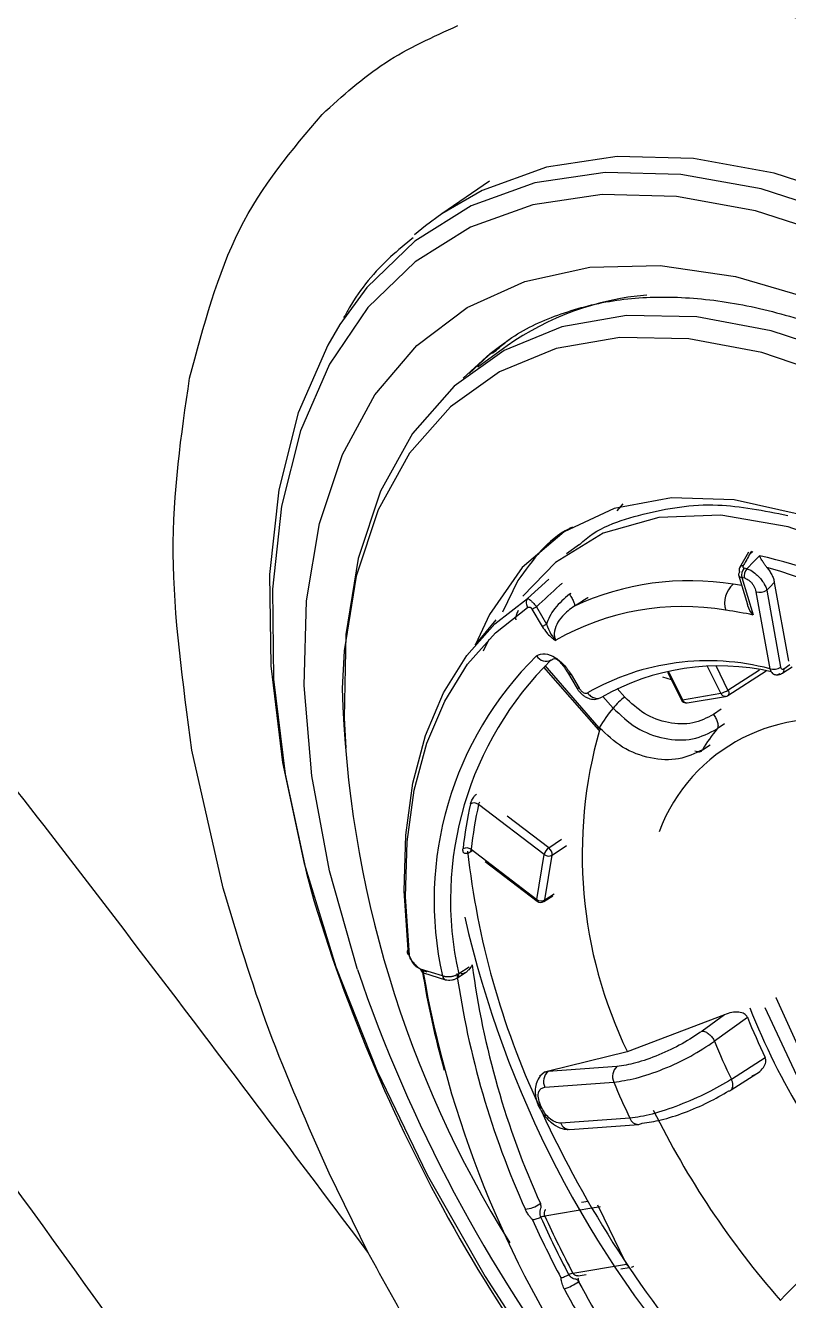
# Model space of a CAD drawing. Extents: x 400 to 501, y 484 to 634.
# Drawn here: x 468.523 to 469.296, y 560.006 to 561.297 of the extents above; entities that cross this region are included whole.
import ezdxf

# ---------------------------------------------------------------- set-up
doc = ezdxf.new("R2010")
doc.units = 0
doc.header["$MEASUREMENT"] = 0
doc.layers.add('DIM', color=3, linetype='Continuous')
doc.layers.add('GEOMETRY', color=3, linetype='Continuous', lineweight=25)

# ---------------------------------------------------------------- blocks, each defined once
blk = doc.blocks.new('2026 GRANDEE')
at = {"layer": 'GEOMETRY', "ltscale": 16}
for p, q in [((18.5682, -35.7012), (18.5199, -35.7343)), ((18.5416, -35.9007), (18.5691, -35.8756)), ((18.5862, -35.868), (18.5563, -35.8894)), ((18.7033, -36.0278), (18.6971, -36.035)), ((18.6595, -36.0691), (18.6462, -36.0785)), ((18.8305, -36.0767), (18.8215, -36.0925)), ((18.8335, -36.0756), (18.8312, -36.0796)), ((18.8312, -36.0796), (18.8347, -36.0759)), ((18.5971, -36.1054), (18.5813, -36.1374)), ((18.6282, -36.104), (18.6068, -36.1235)), ((18.8203, -36.0996), (18.8294, -36.1298)), ((18.8238, -36.1024), (18.8352, -36.1403)), ((18.8566, -36.1073), (18.871, -36.187)), ((18.6505, -36.1186), (18.6493, -36.1193)), ((18.838, -36.1168), (18.852, -36.1947)), ((18.849, -36.1152), (18.863, -36.1932)), ((18.6112, -36.1343), (18.6217, -36.1519)), ((18.6157, -36.132), (18.6261, -36.1496)), ((18.5748, -36.1452), (18.5535, -36.1709)), ((18.5677, -36.165), (18.5618, -36.1768)), ((18.6231, -36.1932), (18.6786, -36.2567)), ((18.6794, -36.2544), (18.6245, -36.1916)), ((18.6471, -36.1983), (18.6569, -36.2148)), ((18.6508, -36.2004), (18.659, -36.2143)), ((18.7488, -36.1986), (18.7622, -36.226)), ((18.7499, -36.1983), (18.7635, -36.2261)), ((18.8023, -36.2196), (18.789, -36.1925)), ((18.8097, -36.2163), (18.798, -36.1924)), ((18.8095, -36.2218), (18.8482, -36.1968)), ((18.8097, -36.2163), (18.8415, -36.1957)), ((18.8557, -36.2002), (18.8562, -36.2003)), ((18.8653, -36.1989), (18.8746, -36.1928)), ((18.8663, -36.1947), (18.8724, -36.1906)), ((18.7524, -36.2058), (18.7436, -36.2032)), ((18.6831, -36.2228), (18.6934, -36.2345)), ((18.7052, -36.2235), (18.6975, -36.2147)), ((18.7635, -36.2261), (18.8023, -36.2196)), ((18.7685, -36.2292), (18.8073, -36.2227)), ((18.8027, -36.2358), (18.795, -36.2411)), ((18.8062, -36.2505), (18.7987, -36.2557)), ((18.2987, -36.4168), (18.2671, -36.277)), ((18.7839, -36.2767), (18.7915, -36.2716)), ((18.6236, -36.3829), (18.5571, -36.3322)), ((18.6282, -36.3761), (18.5861, -36.344)), ((18.6282, -36.3761), (18.6411, -36.3674)), ((18.5504, -36.3793), (18.5486, -36.3805)), ((18.5497, -36.3775), (18.6161, -36.4282)), ((18.6318, -36.3834), (18.6462, -36.3737)), ((18.564, -36.39), (18.6165, -36.4301)), ((18.6161, -36.4282), (18.6236, -36.3829)), ((18.6243, -36.4288), (18.6318, -36.3834)), ((18.6233, -36.4304), (18.6324, -36.4245)), ((18.6243, -36.4288), (18.6339, -36.4226)), ((18.5476, -36.4967), (18.5371, -36.5037)), ((18.5207, -36.5057), (18.4983, -36.4987)), ((18.5014, -36.5026), (18.5237, -36.5095)), ((18.536, -36.5075), (18.5449, -36.5016)), ((18.8062, -36.545), (18.7078, -36.5825)), ((18.8062, -36.545), (18.7836, -36.5615)), ((18.8293, -36.5476), (18.796, -36.5718)), ((18.7078, -36.5825), (18.628, -36.6021)), ((18.8132, -36.6103), (18.8475, -36.5883)), ((18.6973, -36.5974), (18.6275, -36.6025)), ((18.624, -36.6032), (18.6188, -36.6076)), ((18.628, -36.6021), (18.624, -36.6032)), ((18.624, -36.6032), (18.6275, -36.6025)), ((18.6243, -36.6183), (18.6941, -36.6132)), ((18.6275, -36.6025), (18.628, -36.6021)), ((18.8128, -36.6211), (18.8389, -36.6043)), ((18.6172, -36.6358), (18.618, -36.6376)), ((18.6207, -36.6383), (18.6199, -36.6365)), ((18.7104, -36.6497), (18.6406, -36.6548)), ((18.6495, -36.6611), (18.7193, -36.656)), ((18.4452, -36.7852), (18.4058, -36.7052)), ((18.672, -36.7408), (18.6244, -36.7488)), ((18.668, -36.7339), (18.6613, -36.735)), ((18.6788, -36.7397), (18.672, -36.7408)), ((18.7057, -36.7946), (18.6788, -36.7397)), ((18.707, -36.7973), (18.7058, -36.7948)), ((18.6526, -36.8064), (18.707, -36.7973)), ((18.7012, -36.8022), (18.7097, -36.8008)), ((18.707, -36.7973), (18.7074, -36.7973)), ((18.658, -36.8094), (18.6662, -36.808)), ((18.659, -36.8148), (18.6588, -36.8149))]:
    blk.add_line(p, q, dxfattribs=at)
at = {"layer": 'GEOMETRY', "ltscale": 16, "flags": 128}
for points in [[(19.3724, -36.0266), (19.2898, -35.9457), (19.2041, -35.8736), (19.1167, -35.8115), (19.0288, -35.7603), (18.9417, -35.7207), (18.8566, -35.6932), (18.7749, -35.6784), (18.6976, -35.6763), (18.626, -35.6871), (18.561, -35.7105), (18.5199, -35.7343)], [(19.3556, -36.0403), (19.2735, -35.9599), (19.1885, -35.8883), (19.1016, -35.8266), (19.0143, -35.7757), (18.9278, -35.7364), (18.8433, -35.7091), (18.7621, -35.6944), (18.6853, -35.6923), (18.6141, -35.703), (18.5496, -35.7263), (18.4926, -35.7618), (18.444, -35.809), (18.4169, -35.8463)], [(19.3406, -36.0564), (19.26, -35.9774), (19.1764, -35.9071), (19.0911, -35.8465), (19.0054, -35.7965), (18.9203, -35.7579), (18.8374, -35.7311), (18.7576, -35.7166), (18.6822, -35.7146), (18.6123, -35.7251), (18.5489, -35.7479), (18.4929, -35.7828), (18.4451, -35.8292), (18.4063, -35.8865), (18.377, -35.9538), (18.3577, -36.0301), (18.3485, -36.1143), (18.3497, -36.2052), (18.3613, -36.3015), (18.3829, -36.4017), (18.3905, -36.4294)], [(18.5199, -35.7343), (18.5036, -35.7463), (18.4923, -35.7556)], [(18.4348, -36.4992), (18.4344, -36.498), (18.4063, -36.3992), (18.3883, -36.3032), (18.3805, -36.2117), (18.3831, -36.1261), (18.3962, -36.0478), (18.4193, -35.9778), (18.4523, -35.9175), (18.4946, -35.8677), (18.5455, -35.8292), (18.6042, -35.8026), (18.6698, -35.7884), (18.7412, -35.7867), (18.8174, -35.7976), (18.8971, -35.8209), (18.979, -35.8563), (19.0619, -35.9031), (19.1445, -35.9607), (19.2255, -36.0282), (19.3035, -36.1044)], [(18.9175, -35.8736), (18.8535, -35.8528), (18.778, -35.8386), (18.707, -35.8372), (18.6416, -35.8485), (18.5831, -35.8725), (18.5324, -35.9087), (18.4904, -35.9565), (18.4578, -36.015), (18.4352, -36.0833), (18.4229, -36.1602), (18.4212, -36.2443), (18.423, -36.2752)], [(18.4169, -35.8463), (18.4045, -35.8673), (18.3747, -35.9358), (18.355, -36.0135), (18.3456, -36.0992), (18.3469, -36.1918), (18.3586, -36.2898), (18.3807, -36.3918), (18.4128, -36.4964), (18.4545, -36.602), (18.5051, -36.7071), (18.5639, -36.8101), (18.6051, -36.8738)], [(19.3079, -36.1944), (19.2351, -36.1172), (19.1587, -36.0481), (19.08, -35.9884), (19.0004, -35.9391), (18.9213, -35.901), (18.844, -35.8747), (18.7699, -35.8608), (18.7001, -35.8594), (18.6359, -35.8706), (18.5785, -35.8941), (18.5287, -35.9297), (18.4874, -35.9766), (18.4554, -36.034), (18.4332, -36.1011), (18.4211, -36.1766), (18.419, -36.2148)], [(18.5886, -35.8615), (18.5674, -35.8776), (18.5476, -35.8959)], [(18.5691, -35.8756), (18.5784, -35.8686), (18.5846, -35.8642)], [(19.2346, -36.2875), (19.1683, -36.218), (19.0985, -36.1571), (19.0267, -36.1063), (18.9547, -36.0665), (18.8839, -36.0388), (18.8159, -36.0238), (18.7524, -36.0217), (18.6946, -36.0326), (18.6439, -36.0563), (18.6015, -36.0923), (18.5682, -36.1397), (18.5541, -36.1702)], [(19.2278, -36.297), (19.1602, -36.2265), (19.0888, -36.1652), (19.0156, -36.1147), (18.9423, -36.0763), (18.8707, -36.051), (18.8026, -36.0393), (18.7396, -36.0415), (18.6833, -36.0575), (18.6351, -36.0871), (18.6021, -36.1214)], [(18.8288, -36.0935), (18.836, -36.0862), (18.8416, -36.0804)], [(18.8566, -36.1073), (18.8524, -36.1117), (18.849, -36.1152)], [(18.4859, -36.4792), (18.4818, -36.4195), (18.4835, -36.3631), (18.4908, -36.3106), (18.5036, -36.2624), (18.5218, -36.2192), (18.5453, -36.1814), (18.5737, -36.1494), (18.6068, -36.1235)], [(18.4873, -36.4846), (18.4833, -36.4256), (18.4849, -36.3698), (18.4921, -36.3178), (18.5048, -36.2702), (18.5229, -36.2274), (18.5461, -36.19), (18.5742, -36.1583), (18.6069, -36.1327)], [(18.7499, -36.1983), (18.7493, -36.1974), (18.7491, -36.1971)], [(18.659, -36.2143), (18.658, -36.2147), (18.6573, -36.2148), (18.6569, -36.2148), (18.6569, -36.2148)], [(18.8097, -36.2163), (18.8102, -36.2174), (18.8104, -36.2184), (18.8105, -36.2193), (18.8105, -36.2202), (18.8103, -36.2209), (18.8099, -36.2215), (18.8095, -36.2218)], [(18.6794, -36.2544), (18.6788, -36.2554), (18.6785, -36.2562), (18.6786, -36.2566), (18.6786, -36.2567)], [(18.4859, -36.4792), (18.4853, -36.4799), (18.4849, -36.4806), (18.4848, -36.4814), (18.4849, -36.4821), (18.4852, -36.4829), (18.4857, -36.4835), (18.4864, -36.4841), (18.4873, -36.4846)], [(19.327, -36.8628), (19.2869, -36.8791), (19.2403, -36.8826), (19.1888, -36.873), (19.1343, -36.8509), (19.0789, -36.8171), (19.0248, -36.7727), (18.9738, -36.7195), (18.928, -36.6595), (18.889, -36.5948), (18.8583, -36.528), (18.8581, -36.5274)], [(18.8469, -36.5375), (18.8791, -36.606), (18.9202, -36.6728), (18.9684, -36.7346), (19.0217, -36.789), (19.0782, -36.8339), (19.1357, -36.8675), (19.1919, -36.8887), (19.2448, -36.8965), (19.2922, -36.8907), (19.3303, -36.8729)], [(18.6171, -36.6356), (18.6174, -36.6361), (18.6179, -36.6364), (18.6188, -36.6365), (18.6199, -36.6365)], [(18.6788, -36.7397), (18.6784, -36.7387), (18.6781, -36.7377)]]:
    blk.add_lwpolyline(points, dxfattribs=at)
at = {"layer": 'GEOMETRY', "ltscale": 256}
for centre, radius, start, end in [((18.7523, -36.1043), 0.2889, 94.9424, 125.1114), ((18.7168, -36.631), 0.5646, 63.4718, 77.2354), ((18.8249, -36.0945), 0.00396, 87.7029, 210.8943), ((18.8338, -36.0997), 0.0103, 138.7432, 195.216), ((18.7358, -36.5267), 0.4431, 77.8848, 78.2579), ((18.8366, -36.1004), 0.0104, 138.6544, 194.935), ((18.6228, -36.8598), 0.8003, 42.5454, 73.5777), ((18.7706, -36.381), 0.2754, 80.7005, 114.9767), ((18.8305, -36.1278), 0.0242, 129.7866, 198.8172), ((18.7637, -36.4904), 0.3846, 81.0396, 82.3222), ((18.7346, -36.5317), 0.4384, 77.8848, 78.2579), ((18.8418, -36.1041), 0.0133, 253.3501, 302.9076), ((18.5928, -36.0927), 0.0455, 293.9387, 300.2164), ((18.764, -36.3916), 0.2598, 80.3271, 119.6954), ((18.7556, -36.5203), 0.3882, 78.1695, 82.2877), ((18.8597, -36.4293), 0.3475, 134.5545, 192.6887), ((18.87, -36.429), 0.3412, 134.5419, 192.644), ((18.6255, -36.1759), 0.0112, 211.1487, 297.3564), ((18.7896, -36.4329), 0.2462, 75.31, 119.725), ((18.8007, -36.4304), 0.2385, 77.1267, 119.8581), ((18.8558, -36.182), 0.0133, 253.3501, 302.9075), ((18.8623, -36.1959), 0.00419, 309.9988, 17.4589), ((19.5389, -36.1821), 1.1203, 181.6718, 212.0111), ((18.7364, -36.2687), 0.0549, 124.5671, 141.5223), ((18.7675, -36.2234), 0.00591, 206.0764, 279.4896), ((18.763, -36.2251), 0.00112, 227.6386, 297.5266), ((18.768, -36.2244), 0.00478, 200.691, 276.3688), ((18.7971, -36.1977), 0.0225, 283.4525, 304.2876), ((18.8068, -36.2179), 0.00478, 200.691, 276.3688), ((18.8063, -36.2169), 0.00591, 279.4896, 302.9564), ((18.8311, -36.3461), 0.1773, 141.0004, 148.863), ((18.9043, -36.4211), 0.1754, 74.8117, 159.5381), ((19.1223, -36.3826), 0.4602, 164.1308, 205.7516), ((18.6792, -36.2535), 0.00319, 259.2652, 309.5687), ((18.9128, -36.3515), 0.149, 139.9965, 149.8666), ((18.941, -36.4196), 0.4018, 167.3237, 173.9372), ((18.5525, -36.3378), 0.00729, 50.5058, 119.123), ((18.9457, -36.4195), 0.3982, 167.3239, 173.9372), ((18.5453, -36.3839), 0.00775, 55.5087, 119.8869), ((19.3636, -36.289), 0.8225, 186.3148, 204.9848), ((18.551, -36.3805), 0.00238, 117.507, 179.4294), ((18.6351, -36.3858), 0.0119, 125.5408, 165.8677), ((18.6228, -36.3833), 0.00899, 359.0623, 53.0905), ((18.6281, -36.3769), 0.00751, 232.9704, 299.4967), ((19.9685, -35.9513), 1.6488, 196.8566, 223.66), ((18.6179, -36.4288), 0.00189, 161.3235, 224.7117), ((18.6206, -36.4222), 0.00751, 232.9704, 299.4967), ((18.6201, -36.4254), 0.00591, 232.636, 302.758), ((18.6219, -36.4285), 0.00239, 305.0889, 353.0353), ((19.5882, -36.2075), 1.0719, 192.8755, 221.8077), ((19.4064, -36.3807), 0.8632, 187.5826, 204.3151), ((19.8767, -36.0089), 1.5231, 198.7809, 217.3203), ((18.5031, -36.498), 0.00485, 188.0653, 248.6121), ((19.361, -36.3642), 0.8714, 188.9637, 195.7721), ((19.564, -36.3174), 1.0788, 189.7579, 213.9294), ((18.5255, -36.505), 0.00485, 188.0761, 248.4437), ((19.4115, -36.3781), 0.8852, 188.1177, 204.2742), ((18.5333, -36.5046), 0.00394, 311.0812, 13.6224), ((19.4443, -36.2982), 0.6636, 202.0694, 205.9237), ((19.4868, -36.2792), 0.7043, 201.569, 221.3015), ((19.4106, -36.3213), 0.6637, 202.1746, 205.8183), ((18.7061, -36.6074), 0.0133, 131.2115, 205.8185), ((18.6363, -36.6125), 0.0133, 131.2133, 205.8183), ((19.4239, -36.3102), 0.7902, 202.5456, 205.4474), ((18.6199, -36.6358), 0.00261, 222.4288, 288.0083), ((19.6387, -36.1754), 1.1199, 204.6861, 221.1702), ((18.7193, -36.6465), 0.00947, 199.8465, 270.071), ((19.5399, -36.2431), 0.8989, 206.3022, 221.1203), ((18.6495, -36.6516), 0.00947, 199.8465, 270.0709), ((18.7187, -36.6484), 0.00756, 274.3221, 303.2042), ((18.5995, -36.7061), 0.0362, 278.1006, 303.0542), ((18.6765, -36.7276), 0.0123, 280.812, 289.3647), ((19.6194, -36.2958), 1.1063, 204.3803, 207.7724), ((18.6265, -36.7638), 0.0151, 97.9871, 114.649), ((19.6141, -36.2996), 1.0913, 204.3803, 207.7724), ((19.6115, -36.3014), 1.0838, 204.3803, 207.7724), ((19.9591, -37.8947), 1.5254, 131.0315, 135.9542), ((18.6586, -36.827), 0.0214, 106.3485, 117.9311), ((18.7124, -36.7948), 0.00596, 205.2895, 235.7339), ((18.711, -36.7946), 0.00591, 279.4896, 302.9564), ((18.6242, -36.7651), 0.0607, 288.9643, 304.3747), ((18.6655, -36.8112), 0.00768, 181.2177, 209.2105), ((19.6748, -36.2662), 1.1551, 208.3766, 213.749), ((19.6773, -36.2643), 1.1745, 208.3745, 213.3411)]:
    blk.add_arc(centre, radius, start, end, dxfattribs=at)
at = {"layer": 'GEOMETRY'}
blk.add_open_spline([(22.8549, -37.2527), (22.752, -37.0366), (22.5465, -36.6052), (22.2045, -35.9782), (21.8472, -35.3643), (21.4715, -34.759), (21.0393, -34.1087), (20.5386, -33.4222), (19.9643, -32.7133), (19.3619, -32.0299), (18.9377, -31.5964), (18.7257, -31.3798)], degree=3, knots=[0, 0, 0, 0, 0.099571, 0.198831, 0.296972, 0.394904, 0.494931, 0.621506, 0.747921, 0.874044, 1, 1, 1, 1], dxfattribs=at)
at = {"layer": 'GEOMETRY', "ltscale": 16}
for points, knots in [([(18.4959, -34.318), (18.6224, -34.4714), (18.9184, -34.8419), (19.3292, -35.4053), (19.7301, -36.0088), (20.0865, -36.5762), (20.4248, -37.1454), (20.7395, -37.7142), (20.9259, -38.1001), (21.0186, -38.2922)], [0.2885969, 0.2885969, 0.2885969, 0.2885969, 0.3783244, 0.5025861, 0.6031449, 0.7053453, 0.8053814, 0.9031455, 1, 1, 1, 1]), ([(16.0596, -35.1696), (16.0991, -35.2141), (16.3036, -35.4463), (16.6609, -35.8737), (17.1121, -36.4628), (17.5309, -37.0638), (17.9146, -37.6745), (18.2591, -38.2931), (18.5653, -38.9166), (18.7336, -39.3423), (18.8169, -39.553)], [0.5523938, 0.5523938, 0.5523938, 0.5523938, 0.5677371, 0.6321568, 0.6959727, 0.758973, 0.8209813, 0.8818622, 0.9415362, 1, 1, 1, 1]), ([(19.5752, -39.1144), (19.4737, -38.9216), (19.2746, -38.5438), (18.9512, -37.9998), (18.6234, -37.4859), (18.289, -36.996), (17.9176, -36.4831), (17.5035, -35.9458), (17.135, -35.4977), (16.9156, -35.2422), (16.8524, -35.1696)], [0, 0, 0, 0, 0.0554036, 0.1086248, 0.1594355, 0.2082825, 0.2567981, 0.3172163, 0.3769247, 0.4007728, 0.4007728, 0.4007728, 0.4007728]), ([(18.4452, -36.7852), (18.3033, -36.5967), (18.0168, -36.2159), (17.5743, -35.6802), (17.2754, -35.3327), (17.132, -35.1696)], [0, 0, 0, 0, 0.0985796, 0.1991068, 0.289706, 0.289706, 0.289706, 0.289706]), ([(18.9775, -35.5667), (18.9193, -35.5476), (18.803, -35.5096), (18.7004, -35.5141), (18.6491, -35.5163)], [0, 0, 0, 0, 0.499924, 1, 1, 1, 1]), ([(18.3988, -35.6336), (18.4194, -35.615), (18.4604, -35.5778), (18.5111, -35.555), (18.5363, -35.5437)], [0, 0, 0, 0, 0.502302, 1, 1, 1, 1]), ([(18.2647, -35.9007), (18.2788, -35.8478), (18.3071, -35.7419), (18.3682, -35.6697), (18.3988, -35.6336)], [0, 0, 0, 0, 0.500086, 1, 1, 1, 1]), ([(18.4909, -35.7586), (18.4832, -35.7649), (18.4586, -35.7849), (18.4353, -35.8126), (18.4225, -35.8362), (18.4206, -35.8395)], [0, 0, 0, 0, 0.2813605, 0.8968978, 1, 1, 1, 1]), ([(18.5714, -35.8756), (18.576, -35.8715), (18.5943, -35.8551), (18.6333, -35.8367), (18.6882, -35.821), (18.7495, -35.8168), (18.8153, -35.8231), (18.8846, -35.8402), (18.9566, -35.8675), (19.0302, -35.905), (19.1046, -35.952), (19.1784, -36.0082), (19.2429, -36.0651), (19.2815, -36.1046), (19.297, -36.1205)], [0, 0, 0, 0, 0.0317588, 0.1260145, 0.2203052, 0.3128616, 0.4037033, 0.4935077, 0.5828603, 0.6721046, 0.7613662, 0.8507319, 0.9402222, 1, 1, 1, 1]), ([(18.2671, -36.277), (18.2579, -36.2091), (18.2393, -36.0732), (18.2562, -35.9582), (18.2647, -35.9007)], [0, 0, 0, 0, 0.500011, 1, 1, 1, 1]), ([(18.6594, -36.0691), (18.6595, -36.0691), (18.6762, -36.0521), (18.7231, -36.0367), (18.7933, -36.0243), (18.8461, -36.0347), (18.8702, -36.0395)], [0, 0, 0, 0, 0.000734, 0.353036, 0.705339, 1, 1, 1, 1]), ([(18.6524, -36.0512), (18.6512, -36.0518), (18.6278, -36.0627), (18.612, -36.0847), (18.5971, -36.1054)], [0, 0, 0, 0, 0.051939, 1, 1, 1, 1]), ([(18.8312, -36.0796), (18.8301, -36.0817), (18.828, -36.0853), (18.826, -36.0889), (18.8251, -36.0905)], [0, 0, 0, 0, 0.560808, 1, 1, 1, 1]), ([(18.8491, -36.0921), (18.8484, -36.0913), (18.8471, -36.0897), (18.8459, -36.0877), (18.8449, -36.0862), (18.8433, -36.0836), (18.8423, -36.0818), (18.8416, -36.0804)], [0, 0, 0, 0, 0.186524, 0.359645, 0.427811, 0.557385, 1, 1, 1, 1]), ([(18.8215, -36.0965), (18.8211, -36.0974), (18.8202, -36.0988), (18.8205, -36.1006), (18.8216, -36.1018), (18.823, -36.1022), (18.8238, -36.1024)], [0, 0, 0, 0, 0.303946, 0.534904, 0.759942, 1, 1, 1, 1]), ([(18.8251, -36.0905), (18.825, -36.0908), (18.8247, -36.0915), (18.8249, -36.0922), (18.8253, -36.0927), (18.8258, -36.0928), (18.826, -36.0929)], [0, 0, 0, 0, 0.279883, 0.570836, 0.793537, 1, 1, 1, 1]), ([(18.8288, -36.0935), (18.8301, -36.0939), (18.8332, -36.095), (18.8377, -36.0984), (18.8418, -36.1025), (18.8449, -36.1065), (18.8476, -36.1109), (18.8485, -36.1137), (18.849, -36.1152)], [0, 0, 0, 0, 0.163256, 0.392846, 0.532479, 0.684195, 0.842306, 1, 1, 1, 1]), ([(18.8491, -36.0921), (18.85, -36.0933), (18.8518, -36.0956), (18.854, -36.0995), (18.8558, -36.1035), (18.8564, -36.106), (18.8566, -36.1073)], [0, 0, 0, 0, 0.2475943, 0.4990695, 0.7480877, 1, 1, 1, 1]), ([(18.6419, -36.1083), (18.641, -36.109), (18.6321, -36.1167), (18.6235, -36.1248), (18.6157, -36.132)], [0, 0, 0, 0, 0.098387, 1, 1, 1, 1]), ([(18.8266, -36.103), (18.8271, -36.1032), (18.8283, -36.1035), (18.8303, -36.1047), (18.8323, -36.1063), (18.8343, -36.1085), (18.836, -36.1111), (18.8373, -36.114), (18.8378, -36.1158), (18.838, -36.1168)], [0, 0, 0, 0, 0.113284, 0.24233, 0.394972, 0.529531, 0.680951, 0.841517, 1, 1, 1, 1]), ([(18.6068, -36.1235), (18.6064, -36.1242), (18.6055, -36.1256), (18.6053, -36.1282), (18.6058, -36.1307), (18.6066, -36.132), (18.6069, -36.1327)], [0, 0, 0, 0, 0.272943, 0.561742, 0.787056, 1, 1, 1, 1]), ([(18.6068, -36.1235), (18.6071, -36.1236), (18.6075, -36.1237), (18.6088, -36.1247), (18.6107, -36.1262), (18.6131, -36.1289), (18.6148, -36.1309), (18.6157, -36.132)], [0, 0, 0, 0, 0.186281, 0.344628, 0.550354, 0.764241, 1, 1, 1, 1]), ([(18.6493, -36.1193), (18.644, -36.1238), (18.6362, -36.1304), (18.629, -36.1413), (18.627, -36.1471), (18.6261, -36.1496)], [0, 0, 0, 0, 0.531726, 0.789699, 1, 1, 1, 1]), ([(18.6493, -36.1193), (18.6502, -36.1208), (18.6521, -36.1238), (18.6538, -36.1277), (18.6546, -36.1303), (18.6544, -36.131), (18.6543, -36.1314)], [0, 0, 0, 0, 0.270086, 0.562476, 0.789912, 1, 1, 1, 1]), ([(18.668, -36.123), (18.6679, -36.123), (18.6633, -36.1257), (18.6588, -36.1286), (18.6543, -36.1314)], [0, 0, 0, 0, 0.014809, 1, 1, 1, 1]), ([(18.5973, -36.1359), (18.5967, -36.1371), (18.5955, -36.1395), (18.5945, -36.1428), (18.5948, -36.145), (18.5948, -36.1454)], [0, 0, 0, 0, 0.44517, 0.875879, 1, 1, 1, 1]), ([(18.6069, -36.1327), (18.6073, -36.1325), (18.6079, -36.1322), (18.6089, -36.1323), (18.6097, -36.1327), (18.6103, -36.1331), (18.6108, -36.1336), (18.611, -36.134), (18.6112, -36.1342), (18.6112, -36.1343), (18.6112, -36.1343)], [0, 0, 0, 0, 0.277556, 0.53623, 0.657299, 0.773234, 0.899739, 0.955644, 0.980426, 1, 1, 1, 1]), ([(18.6543, -36.1314), (18.6499, -36.1345), (18.6428, -36.1396), (18.636, -36.1494), (18.6336, -36.157), (18.6339, -36.1627), (18.6349, -36.1649), (18.6353, -36.166)], [0, 0, 0, 0, 0.37778, 0.619282, 0.83738, 0.924085, 1, 1, 1, 1]), ([(18.8352, -36.1403), (18.8329, -36.1373), (18.8304, -36.134), (18.8296, -36.1302), (18.8295, -36.1298)], [0, 0, 0, 0, 0.888041, 1, 1, 1, 1]), ([(18.6261, -36.1496), (18.6274, -36.1531), (18.6296, -36.1592), (18.6336, -36.164), (18.6353, -36.166)], [0, 0, 0, 0, 0.573747, 1, 1, 1, 1]), ([(18.6217, -36.1519), (18.6231, -36.1541), (18.6257, -36.158), (18.6297, -36.1622), (18.6329, -36.1647), (18.6346, -36.1656), (18.6353, -36.166)], [0, 0, 0, 0, 0.37347, 0.667803, 0.85282, 1, 1, 1, 1]), ([(18.6159, -36.1817), (18.6186, -36.1805), (18.6239, -36.1782), (18.6345, -36.1826), (18.644, -36.1904), (18.6485, -36.197), (18.6508, -36.2004)], [0, 0, 0, 0, 0.281072, 0.558491, 0.778266, 1, 1, 1, 1]), ([(18.6307, -36.1859), (18.6314, -36.1855), (18.6327, -36.1847), (18.6345, -36.1844), (18.6356, -36.1846), (18.6357, -36.1846)], [0, 0, 0, 0, 0.466487, 0.932876, 1, 1, 1, 1]), ([(18.6356, -36.1845), (18.6365, -36.1851), (18.6382, -36.1863), (18.6414, -36.1898), (18.645, -36.1946), (18.6475, -36.1988), (18.6488, -36.201)], [0, 0, 0, 0, 0.233955, 0.475301, 0.729088, 1, 1, 1, 1]), ([(18.6508, -36.2004), (18.65, -36.2006), (18.6488, -36.2011), (18.6488, -36.2008), (18.6488, -36.2007)], [0, 0, 0, 0, 0.5666102, 1, 1, 1, 1]), ([(18.7488, -36.1985), (18.7489, -36.1986), (18.7489, -36.1987), (18.7496, -36.1984), (18.7499, -36.1983)], [0, 0, 0, 0, 0.508068, 1, 1, 1, 1]), ([(18.852, -36.1947), (18.8524, -36.1958), (18.8531, -36.1977), (18.8546, -36.1994), (18.8559, -36.2002), (18.8574, -36.2008), (18.8596, -36.201), (18.8615, -36.2), (18.8625, -36.1995)], [0, 0, 0, 0, 0.214725, 0.380362, 0.496669, 0.563477, 0.763408, 1, 1, 1, 1]), ([(18.8572, -36.2006), (18.8575, -36.2007), (18.8585, -36.201), (18.8605, -36.2009), (18.8629, -36.2003), (18.8643, -36.1995), (18.8651, -36.1991)], [0, 0, 0, 0, 0.10257, 0.408878, 0.709893, 1, 1, 1, 1]), ([(18.863, -36.1932), (18.8632, -36.1936), (18.8634, -36.1945), (18.8644, -36.1951), (18.8654, -36.1952), (18.866, -36.1948), (18.8663, -36.1947)], [0, 0, 0, 0, 0.280612, 0.571051, 0.792338, 1, 1, 1, 1]), ([(18.659, -36.2143), (18.6597, -36.2153), (18.6611, -36.2173), (18.6637, -36.2191), (18.666, -36.2197), (18.667, -36.2193), (18.6675, -36.2191)], [0, 0, 0, 0, 0.279218, 0.560803, 0.78229, 1, 1, 1, 1]), ([(18.6569, -36.2147), (18.6575, -36.2156), (18.6587, -36.2174), (18.6611, -36.2199), (18.6638, -36.2222), (18.6668, -36.224), (18.67, -36.2253), (18.6731, -36.2258), (18.6761, -36.2257), (18.6778, -36.225), (18.6787, -36.2247)], [0, 0, 0, 0, 0.113242, 0.230344, 0.35113, 0.475298, 0.602568, 0.732644, 0.865189, 1, 1, 1, 1]), ([(18.795, -36.2411), (18.7883, -36.2446), (18.7748, -36.2515), (18.7494, -36.2506), (18.7244, -36.2416), (18.7116, -36.2295), (18.7052, -36.2235)], [0, 0, 0, 0, 0.249816, 0.500222, 0.750495, 1, 1, 1, 1]), ([(18.6934, -36.2345), (18.7009, -36.2417), (18.7159, -36.2559), (18.7452, -36.2667), (18.7749, -36.2679), (18.7907, -36.2598), (18.7987, -36.2557)], [0, 0, 0, 0, 0.2500296, 0.5000347, 0.750022, 1, 1, 1, 1]), ([(18.795, -36.2411), (18.7955, -36.2417), (18.7964, -36.243), (18.798, -36.2457), (18.7994, -36.2492), (18.7997, -36.2524), (18.7994, -36.2546), (18.7989, -36.2553), (18.7987, -36.2557)], [0, 0, 0, 0, 0.1247216, 0.2493439, 0.5000001, 0.7506559, 0.8752779, 1, 1, 1, 1]), ([(18.7839, -36.2767), (18.7762, -36.2805), (18.7608, -36.288), (18.7313, -36.2866), (18.7019, -36.2757), (18.6869, -36.2615), (18.6794, -36.2544)], [0, 0, 0, 0, 0.249978, 0.499965, 0.74997, 1, 1, 1, 1]), ([(18.7763, -36.2777), (18.7771, -36.278), (18.7787, -36.2788), (18.781, -36.2788), (18.7828, -36.2782), (18.7836, -36.2772), (18.7839, -36.2767)], [0, 0, 0, 0, 0.259419, 0.518943, 0.768457, 1, 1, 1, 1]), ([(18.5489, -36.3314), (18.5493, -36.3302), (18.5502, -36.3278), (18.5526, -36.3241), (18.5545, -36.3222), (18.5551, -36.3216)], [0, 0, 0, 0, 0.387076, 0.790403, 1, 1, 1, 1]), ([(18.5571, -36.3322), (18.5573, -36.3316), (18.5576, -36.3308), (18.5583, -36.3299), (18.5585, -36.3297)], [0, 0, 0, 0, 0.730582, 1, 1, 1, 1]), ([(18.5486, -36.3805), (18.548, -36.3808), (18.5468, -36.3815), (18.545, -36.382), (18.5433, -36.3819), (18.5421, -36.381), (18.5413, -36.3795), (18.5414, -36.378), (18.5414, -36.3772)], [0, 0, 0, 0, 0.1371139, 0.2935548, 0.4720978, 0.6308313, 0.8065659, 1, 1, 1, 1]), ([(18.5504, -36.3796), (18.5504, -36.3796), (18.55, -36.3794), (18.5497, -36.3787), (18.5497, -36.3779), (18.5497, -36.3775)], [0, 0, 0, 0, 0.1420283, 0.5513722, 1, 1, 1, 1]), ([(18.4058, -36.7052), (18.3844, -36.6567), (18.3416, -36.5601), (18.3129, -36.4644), (18.2987, -36.4168)], [0, 0, 0, 0, 0.502184, 1, 1, 1, 1]), ([(18.5052, -36.5018), (18.5038, -36.5014), (18.501, -36.5005), (18.4968, -36.4979), (18.4931, -36.4945), (18.4894, -36.4899), (18.4867, -36.4845), (18.4861, -36.4807), (18.4859, -36.4792)], [0, 0, 0, 0, 0.157713, 0.31584, 0.467566, 0.607202, 0.836777, 1, 1, 1, 1]), ([(18.4983, -36.4987), (18.4975, -36.4984), (18.496, -36.4978), (18.4936, -36.496), (18.4916, -36.4939), (18.4898, -36.4915), (18.4885, -36.489), (18.4876, -36.4866), (18.4874, -36.4852), (18.4873, -36.4846)], [0, 0, 0, 0, 0.158156, 0.318394, 0.46963, 0.604217, 0.75712, 0.886501, 1, 1, 1, 1]), ([(18.5508, -36.4946), (18.5497, -36.4963), (18.548, -36.4989), (18.545, -36.5018), (18.5421, -36.5034), (18.5402, -36.5036), (18.5392, -36.5037)], [0, 0, 0, 0, 0.372697, 0.597174, 0.804745, 1, 1, 1, 1]), ([(18.5371, -36.5037), (18.536, -36.5043), (18.5339, -36.5055), (18.5309, -36.5062), (18.5286, -36.5066), (18.5264, -36.5067), (18.5235, -36.5066), (18.5217, -36.506), (18.5207, -36.5057)], [0, 0, 0, 0, 0.237734, 0.433923, 0.504543, 0.622544, 0.78777, 1, 1, 1, 1]), ([(18.5236, -36.5095), (18.5246, -36.5097), (18.5265, -36.5101), (18.53, -36.5099), (18.5334, -36.509), (18.5351, -36.5081), (18.5359, -36.5076)], [0, 0, 0, 0, 0.2557264, 0.5077335, 0.7559635, 1, 1, 1, 1]), ([(18.8293, -36.5476), (18.8289, -36.5469), (18.8282, -36.5455), (18.8262, -36.5439), (18.8236, -36.5429), (18.8194, -36.5422), (18.8133, -36.5424), (18.8086, -36.5441), (18.8062, -36.545)], [0, 0, 0, 0, 0.094256, 0.190576, 0.298462, 0.424807, 0.701731, 1, 1, 1, 1]), ([(18.7836, -36.5615), (18.7771, -36.5658), (18.764, -36.5746), (18.7396, -36.5861), (18.7155, -36.5947), (18.7034, -36.5965), (18.6973, -36.5974)], [0, 0, 0, 0, 0.249817, 0.500222, 0.750496, 1, 1, 1, 1]), ([(18.7836, -36.5615), (18.7841, -36.5615), (18.7852, -36.5616), (18.7875, -36.5624), (18.7904, -36.5643), (18.7932, -36.5672), (18.795, -36.5697), (18.7957, -36.5711), (18.796, -36.5718)], [0, 0, 0, 0, 0.124722, 0.249344, 0.5, 0.750656, 0.875278, 1, 1, 1, 1]), ([(18.6941, -36.6132), (18.7013, -36.6122), (18.7156, -36.6101), (18.7441, -36.6005), (18.773, -36.5872), (18.7883, -36.5769), (18.796, -36.5718)], [0, 0, 0, 0, 0.25003, 0.500035, 0.750022, 1, 1, 1, 1]), ([(18.8338, -36.6071), (18.8362, -36.606), (18.8406, -36.6039), (18.8449, -36.5995), (18.8472, -36.5958), (18.8481, -36.5931), (18.8483, -36.5906), (18.8477, -36.5891), (18.8475, -36.5883)], [0, 0, 0, 0, 0.298395, 0.575452, 0.701699, 0.809514, 0.905784, 1, 1, 1, 1]), ([(18.6194, -36.6072), (18.6182, -36.6091), (18.6158, -36.6128), (18.6143, -36.6202), (18.6146, -36.6281), (18.6163, -36.6331), (18.6171, -36.6356)], [0, 0, 0, 0, 0.255933, 0.509364, 0.757681, 1, 1, 1, 1]), ([(18.8132, -36.6103), (18.8053, -36.615), (18.7895, -36.6242), (18.7603, -36.6369), (18.7319, -36.6466), (18.7175, -36.6487), (18.7104, -36.6497)], [0, 0, 0, 0, 0.249978, 0.499965, 0.74997, 1, 1, 1, 1]), ([(18.8136, -36.6203), (18.8139, -36.6197), (18.8146, -36.6185), (18.8147, -36.6159), (18.8143, -36.6131), (18.8135, -36.6112), (18.8132, -36.6103)], [0, 0, 0, 0, 0.259419, 0.518943, 0.768457, 1, 1, 1, 1]), ([(18.6199, -36.6365), (18.619, -36.634), (18.6172, -36.6288), (18.6179, -36.6229), (18.6204, -36.6192), (18.623, -36.6186), (18.6243, -36.6183)], [0, 0, 0, 0, 0.279658, 0.559227, 0.779582, 1, 1, 1, 1]), ([(18.7229, -36.6548), (18.729, -36.6539), (18.7412, -36.6522), (18.7656, -36.6444), (18.7905, -36.6338), (18.8039, -36.6259), (18.8106, -36.622)], [0, 0, 0, 0, 0.249775, 0.50014, 0.75045, 1, 1, 1, 1]), ([(18.8106, -36.622), (18.8112, -36.6219), (18.8124, -36.6217), (18.8132, -36.6208), (18.8136, -36.6203)], [0, 0, 0, 0, 0.481439, 1, 1, 1, 1]), ([(18.6179, -36.6374), (18.6187, -36.639), (18.6203, -36.6421), (18.6245, -36.6481), (18.6309, -36.6547), (18.6382, -36.6591), (18.6439, -36.6609), (18.6466, -36.661), (18.648, -36.661)], [0, 0, 0, 0, 0.123637, 0.245832, 0.489879, 0.738919, 0.867406, 1, 1, 1, 1]), ([(18.6406, -36.6548), (18.6387, -36.6546), (18.6348, -36.6542), (18.6287, -36.6499), (18.6238, -36.6443), (18.6217, -36.6403), (18.6207, -36.6383)], [0, 0, 0, 0, 0.279486, 0.559002, 0.779415, 1, 1, 1, 1]), ([(18.6118, -36.7525), (18.6117, -36.7524), (18.6116, -36.7522), (18.6113, -36.7518), (18.6104, -36.7508), (18.6087, -36.7489), (18.6064, -36.7457), (18.6052, -36.7433), (18.6046, -36.742)], [0, 0, 0, 0, 0.025578, 0.057398, 0.105799, 0.360989, 0.665099, 1, 1, 1, 1]), ([(18.6202, -36.75), (18.6199, -36.7492), (18.6194, -36.7471), (18.6196, -36.7439), (18.6201, -36.7413), (18.6206, -36.7398), (18.6206, -36.7388), (18.6203, -36.7377), (18.62, -36.7368), (18.6198, -36.7361)], [0, 0, 0, 0, 0.187168, 0.440825, 0.645902, 0.755708, 0.805043, 0.860514, 1, 1, 1, 1]), ([(18.6244, -36.7488), (18.6241, -36.748), (18.6237, -36.7464), (18.6241, -36.744), (18.6247, -36.7425), (18.6251, -36.742), (18.6252, -36.742)], [0, 0, 0, 0, 0.342513, 0.700652, 0.984521, 1, 1, 1, 1]), ([(18.6597, -37.12), (18.6198, -37.0662), (18.5404, -36.959), (18.4768, -36.843), (18.4452, -36.7852)], [0, 0, 0, 0, 0.501526, 1, 1, 1, 1]), ([(18.6571, -36.8093), (18.6565, -36.8093), (18.6553, -36.8092), (18.6537, -36.8081), (18.653, -36.807), (18.6526, -36.8064)], [0, 0, 0, 0, 0.320758, 0.665755, 1, 1, 1, 1]), ([(18.6439, -36.8225), (18.6431, -36.8207), (18.6418, -36.8179), (18.6411, -36.8145), (18.6409, -36.8128), (18.6408, -36.8119), (18.6407, -36.8116), (18.6406, -36.8114), (18.6406, -36.8113)], [0, 0, 0, 0, 0.458952, 0.719375, 0.915263, 0.952294, 0.979136, 1, 1, 1, 1]), ([(18.6585, -36.8151), (18.6582, -36.8147), (18.6576, -36.8138), (18.6568, -36.8129), (18.6554, -36.8128), (18.6536, -36.8123), (18.6518, -36.8115), (18.6501, -36.8102), (18.6492, -36.8089), (18.6486, -36.808)], [0, 0, 0, 0, 0.121504, 0.210955, 0.316294, 0.528485, 0.667089, 0.790586, 1, 1, 1, 1]), ([(18.658, -36.8093), (18.6579, -36.8094), (18.6576, -36.8095), (18.6573, -36.8094), (18.6571, -36.8093)], [0, 0, 0, 0, 0.4121898, 1, 1, 1, 1]), ([(18.6588, -36.8149), (18.6588, -36.815), (18.6587, -36.815), (18.6585, -36.8151), (18.6585, -36.8151)], [0, 0, 0, 0, 0.559748, 1, 1, 1, 1])]:
    blk.add_open_spline(points, degree=3, knots=knots, dxfattribs=at)
for points in [[(18.6261, -36.1496), (18.6257, -36.1499), (18.6248, -36.1504), (18.6236, -36.151), (18.6226, -36.1515), (18.622, -36.1518), (18.6217, -36.1519)], [(18.6675, -36.2191), (18.6685, -36.2203), (18.6704, -36.2226), (18.6744, -36.2246), (18.6785, -36.2251), (18.6808, -36.224), (18.682, -36.2235)], [(18.6118, -36.7525), (18.6123, -36.7524), (18.6135, -36.7523), (18.6155, -36.7517), (18.6178, -36.751), (18.6194, -36.7504), (18.6202, -36.75)], [(18.6406, -36.8113), (18.6411, -36.8112), (18.6421, -36.8109), (18.6441, -36.8101), (18.6463, -36.8092), (18.6478, -36.8084), (18.6486, -36.808)]]:
    blk.add_open_spline(points, degree=3, dxfattribs=at)

msp = doc.modelspace()

# ---------------------------------------------------------------- block references
at = {"layer": 'DIM'}
msp.add_blockref('2026 GRANDEE', (450.4248, 596.8403), dxfattribs=at)

doc.saveas('drawing.dxf')
